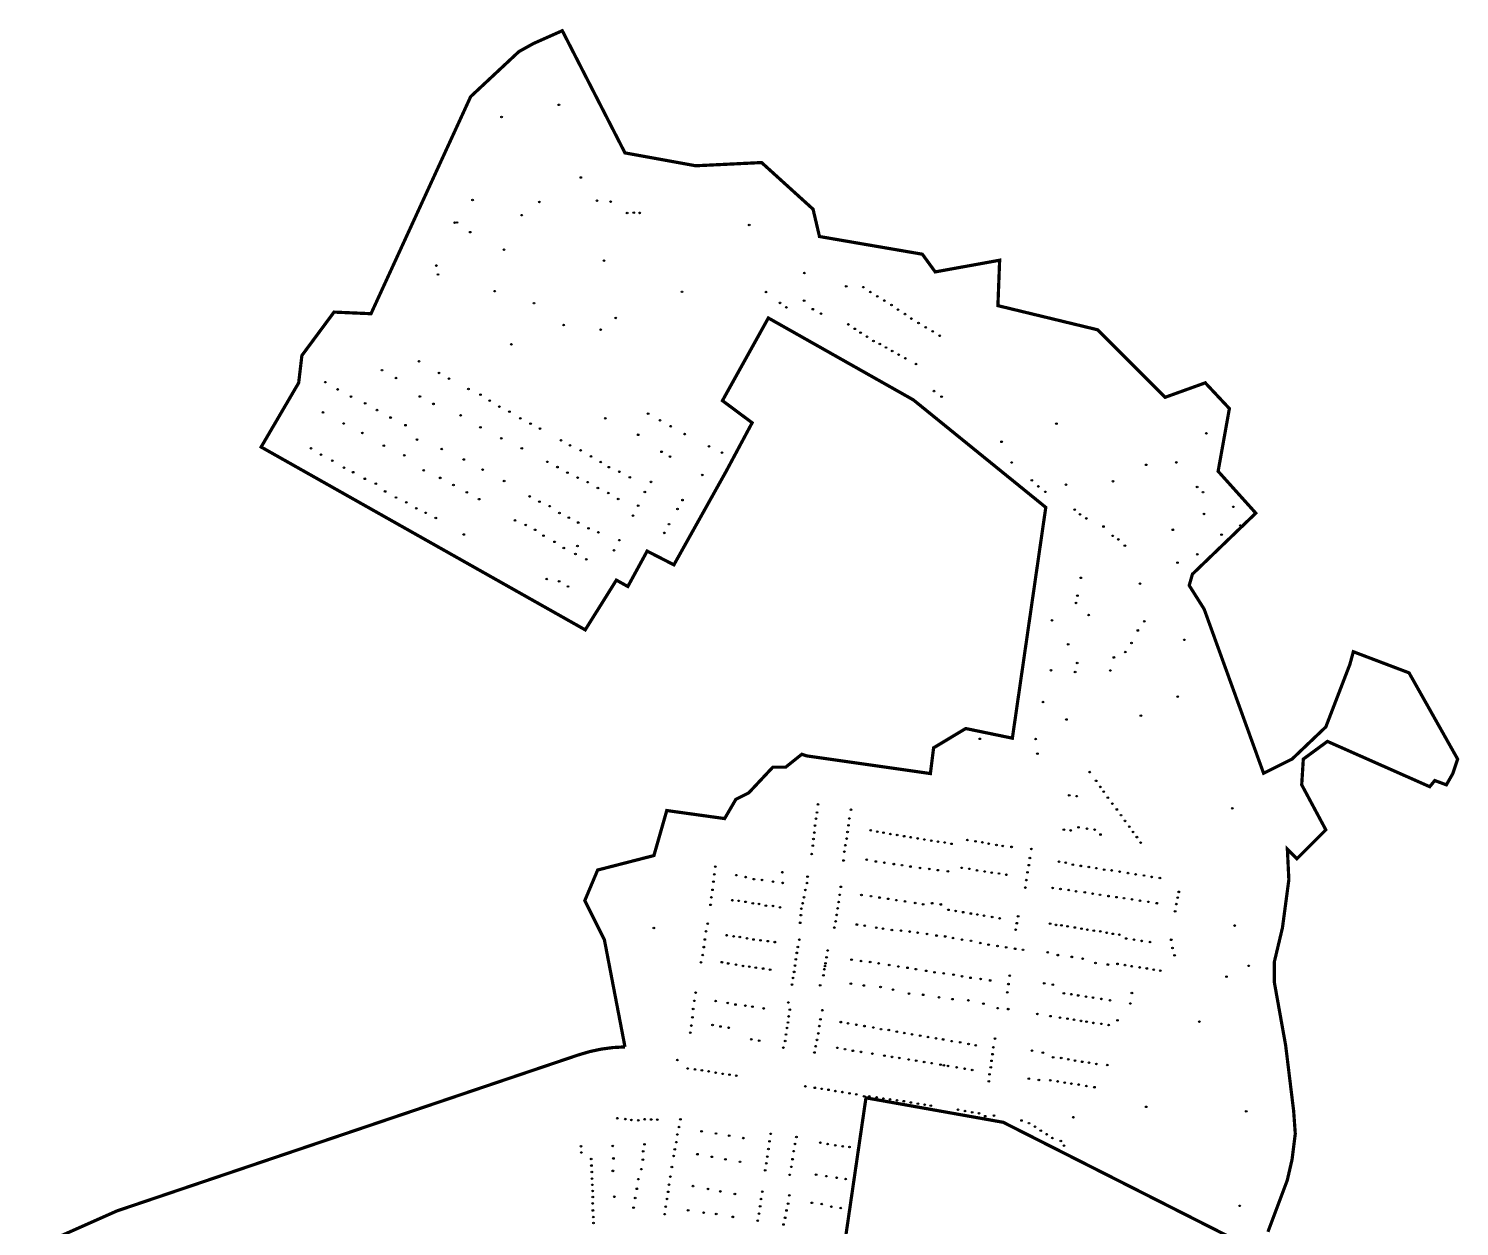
# Model space of a CAD drawing. Header units: millimetres. Extents: x 186166 to 188022, y 2506050 to 2507584.
# Drawn here: x 187132 to 188022, y 2506839 to 2507584 of the extents above; entities that cross this region are included whole.
import ezdxf

# ---------------------------------------------------------------- set-up
doc = ezdxf.new("R2010")
doc.units = ezdxf.units.MM
doc.layers.add('03標範圍線', color=7, linetype='Continuous')
doc.styles.get("Standard").update_dxf_attribs({"font": 'arial.ttf'})
doc.linetypes.add('plan line supply ---- + ---- + ---- + ----', pattern='A,80,-12.5,["+",Standard,S=15,R=0,X=0,Y=-7.5],-25', length=117.5)

msp = doc.modelspace()

# ---------------------------------------------------------------- linework, layer by layer
at = {"color": 7}
for centre in [(187462.14, 2507536.36), (187426.48, 2507528.8), (187475.8, 2507491.14), (187408.43, 2507477.11), (187450.02, 2507475.98), (187485.83, 2507476.72), (187494.35, 2507476.18), (187504.59, 2507469.04), (187508.73, 2507469.3), (187512.37, 2507469.14), (187397.28, 2507463.05), (187398.73, 2507463.16), (187438.96, 2507467.72), (187580.56, 2507461.63), (187406.94, 2507457.14), (187428.01, 2507446.26), (187385.91, 2507436.4), (187490.17, 2507439.44), (187386.9, 2507430.82), (187614.86, 2507431.73), (187422.25, 2507420.46), (187538.73, 2507420.06), (187590.97, 2507419.9), (187640.9, 2507423.53), (187651.57, 2507422.96), (187655.94, 2507419.93), (187660.19, 2507417.21), (187446.72, 2507413.01), (187599.71, 2507413.18), (187603.69, 2507410.36), (187614.7, 2507414.6), (187620.12, 2507409.24), (187664.6, 2507414.64), (187669.05, 2507411.84), (187673.11, 2507409), (187465.08, 2507399.4), (187497.52, 2507403.82), (187625.18, 2507406.49), (187642.21, 2507399.77), (187677.43, 2507406.19), (187681.42, 2507403.43), (187685.89, 2507400.65), (187690.36, 2507397.99), (187488.08, 2507396.5), (187646.27, 2507397.03), (187649.81, 2507394.61), (187653.88, 2507392.11), (187657.84, 2507389.47), (187694.69, 2507395.43), (187699.06, 2507392.71), (187432.62, 2507387.35), (187661.81, 2507387.62), (187665.59, 2507385.44), (187669.49, 2507383.23), (187673.52, 2507381.01), (187352.1, 2507371.33), (187375.15, 2507376.84), (187677.72, 2507378.72), (187684.29, 2507375.11), (187316.87, 2507363.88), (187360.76, 2507366.44), (187387.6, 2507369.58), (187393.84, 2507366.06), (187324.49, 2507359.34), (187332.86, 2507354.93), (187375.67, 2507354.94), (187405.89, 2507359.61), (187413.38, 2507356.15), (187695.47, 2507358.29), (187700.21, 2507354.84), (187315.45, 2507345.03), (187341.63, 2507350.65), (187348.96, 2507346.49), (187384.1, 2507350.36), (187419.14, 2507352.37), (187425.13, 2507348.67), (187431.38, 2507345.56), (187328.25, 2507338.16), (187357.42, 2507341.87), (187366.72, 2507337.1), (187401.01, 2507343.21), (187413.34, 2507335.73), (187438.14, 2507341.35), (187444.51, 2507338.05), (187491.01, 2507341.39), (187517.66, 2507344.22), (187525.08, 2507340.19), (187531.73, 2507336.48), (187771.69, 2507338.07), (187339.88, 2507332.31), (187373.85, 2507328.18), (187426.33, 2507328.95), (187450.44, 2507335.01), (187463.46, 2507327.75), (187511.47, 2507331.15), (187540.38, 2507331.55), (187737.53, 2507326.8), (187864.93, 2507332.04), (187307.98, 2507322.77), (187314.18, 2507318.8), (187353.25, 2507324.4), (187365.95, 2507318.38), (187389.24, 2507322.27), (187439.07, 2507322.72), (187469.04, 2507324.54), (187475.69, 2507321.46), (187526.01, 2507320.58), (187563.66, 2507320.04), (187321.15, 2507315.03), (187328.43, 2507310.66), (187378.04, 2507309.07), (187402.99, 2507315.78), (187414.69, 2507309.46), (187454.94, 2507314.33), (187461.25, 2507311.04), (187482.12, 2507317.66), (187488.17, 2507314.2), (187493.23, 2507311), (187531.21, 2507317.61), (187743.77, 2507313.9), (187827.53, 2507312.44), (187846.22, 2507313.94), (187334.14, 2507307.86), (187341.43, 2507303.78), (187348.25, 2507300.74), (187388.3, 2507304.33), (187428.06, 2507302.4), (187467.46, 2507307.56), (187473.79, 2507304.51), (187480.1, 2507301.68), (187499.72, 2507308.12), (187506.28, 2507304.65), (187519.47, 2507301.86), (187551.34, 2507306.19), (187756.37, 2507302.79), (187777.61, 2507300.1), (187806.85, 2507302.27), (187354.03, 2507295.91), (187360.87, 2507292.13), (187396.56, 2507299.89), (187404.87, 2507295.33), (187412.53, 2507291.09), (187444.02, 2507292.78), (187486.41, 2507298.01), (187492.9, 2507294.91), (187499.01, 2507291.24), (187515.6, 2507295.5), (187760.47, 2507299.02), (187764.79, 2507295.68), (187859.2, 2507298.68), (187862.87, 2507295.46), (187367.21, 2507289.08), (187373.42, 2507285.41), (187379.26, 2507282.59), (187450.05, 2507289.59), (187456.36, 2507286.76), (187462.5, 2507282.49), (187511.46, 2507287.05), (187535.93, 2507284.94), (187539.06, 2507290.52), (187783.03, 2507284.58), (187881.76, 2507286.34), (187385.56, 2507279.39), (187434.84, 2507277.87), (187441.53, 2507275.04), (187468.33, 2507279.57), (187474.17, 2507276.56), (187508.25, 2507280.89), (187530.59, 2507275.54), (187786.37, 2507281.66), (187790.23, 2507279.12), (187800.95, 2507274.07), (187863.43, 2507281.9), (187886.07, 2507274.74), (187402.99, 2507269.14), (187447.36, 2507272.03), (187452.57, 2507268.44), (187459.44, 2507264.58), (187480.56, 2507272.99), (187486.69, 2507270.44), (187499.7, 2507265.59), (187527.71, 2507270.13), (187806.63, 2507268.3), (187810.17, 2507266.05), (187844.07, 2507272.06), (187874.39, 2507269.05), (187465.19, 2507260.7), (187472.44, 2507257.04), (187473.7, 2507261.97), (187496.49, 2507259.34), (187814.25, 2507262.2), (187859.31, 2507256.82), (187479.18, 2507253.72), (187846.97, 2507251.55), (187454.55, 2507241.42), (187462.28, 2507240), (187786.81, 2507242.16), (187823.61, 2507238.55), (187467.84, 2507236.8), (187784.75, 2507231.05), (187783.86, 2507226.56), (187768.92, 2507215.7), (187791.71, 2507219.02), (187826.34, 2507215.14), (187822.32, 2507209.44), (187851.24, 2507203.6), (187814.48, 2507195.99), (187818.38, 2507201.67), (187768.28, 2507184.72), (187784.55, 2507189.21), (187805.18, 2507184.56), (187807.4, 2507192.67), (187783.29, 2507183.55), (187847.11, 2507168.28), (187763.29, 2507164.9), (187777.9, 2507154.08), (187824.2, 2507156.4), (187724.03, 2507142.04), (187758.7, 2507141.9), (187759.85, 2507132.84), (187792.36, 2507121.34), (187796.36, 2507115.94), (187779.63, 2507106.93), (187784.25, 2507106.39), (187798.96, 2507112.15), (187801.09, 2507109.22), (187803.63, 2507105.49), (187622.71, 2507096.22), (187623.38, 2507101.23), (187643.85, 2507097.93), (187806.49, 2507101.76), (187809.25, 2507098.12), (187881.04, 2507098.83), (187621.51, 2507088.11), (187622.05, 2507092.38), (187642.32, 2507088.3), (187642.85, 2507092.51), (187785.38, 2507087.02), (187811.83, 2507094.56), (187814.3, 2507091.01), (187816.98, 2507087.37), (187620.51, 2507079.76), (187621.04, 2507083.76), (187641.12, 2507080.02), (187641.72, 2507084.16), (187656.14, 2507085.14), (187660.24, 2507084.27), (187664.09, 2507083.65), (187668.38, 2507082.84), (187672.6, 2507082.28), (187676.92, 2507081.47), (187681.02, 2507080.85), (187685.37, 2507080.1), (187689.53, 2507079.42), (187693.81, 2507078.68), (187697.98, 2507078.05), (187702.14, 2507077.56), (187716.27, 2507079.1), (187721.31, 2507078.29), (187725.59, 2507077.67), (187776.31, 2507085.61), (187780.57, 2507085.06), (187790.73, 2507086.15), (187795.42, 2507085.61), (187799.08, 2507082.51), (187819.35, 2507084.14), (187821.71, 2507080.92), (187824.07, 2507077.49), (187619.38, 2507070.4), (187620.11, 2507075.62), (187639.78, 2507071.93), (187640.31, 2507075.88), (187706.36, 2507076.75), (187729.5, 2507076.8), (187734.36, 2507076.05), (187738.27, 2507075.4), (187743.75, 2507074.84), (187756.06, 2507073.53), (187559.41, 2507062.55), (187639.24, 2507066.39), (187653.66, 2507066.89), (187659.33, 2507065.76), (187664.61, 2507065), (187670.53, 2507064.12), (187675.57, 2507063.49), (187680.86, 2507062.61), (187686.77, 2507061.73), (187692.56, 2507061.1), (187697.85, 2507060.35), (187704.15, 2507059.59), (187712.75, 2507061.82), (187717.53, 2507061.19), (187722.31, 2507060.18), (187754.5, 2507063.48), (187755.16, 2507067.93), (187773.28, 2507065.64), (187777.46, 2507065), (187781.88, 2507063.82), (187786.85, 2507063.03), (187791.82, 2507062.32), (187796.48, 2507061.61), (187801.35, 2507060.7), (187806.03, 2507060.19), (187558.3, 2507053.2), (187558.81, 2507057.74), (187572.48, 2507057.25), (187578.31, 2507056.05), (187583.46, 2507054.76), (187588.52, 2507054.25), (187595.3, 2507053.22), (187601.16, 2507059.09), (187601.3, 2507052.45), (187616.44, 2507052.36), (187616.84, 2507056.32), (187726.97, 2507059.55), (187731.42, 2507058.84), (187735.92, 2507058.28), (187740.54, 2507057.49), (187752.93, 2507054.17), (187753.67, 2507059.03), (187811, 2507059.48), (187816.21, 2507058.54), (187820.94, 2507057.75), (187826.17, 2507057.04), (187830.9, 2507056.18), (187836.03, 2507055.47), (187557.01, 2507043.43), (187557.69, 2507048.14), (187614.63, 2507043.54), (187615.48, 2507048.05), (187636.85, 2507045.01), (187637.53, 2507050.01), (187650.37, 2507044.97), (187656.35, 2507044.19), (187661.62, 2507043.33), (187667.02, 2507042.55), (187752.35, 2507049.55), (187769.27, 2507049.32), (187774.16, 2507048.61), (187779.29, 2507047.98), (187783.87, 2507047.22), (187789.3, 2507046.6), (187794.19, 2507045.71), (187798.77, 2507045.02), (187804.05, 2507044.23), (187809.05, 2507043.57), (187813.7, 2507042.94), (187818.74, 2507042.19), (187847.11, 2507043.3), (187847.79, 2507046.85), (187556.49, 2507038.8), (187570.08, 2507041.68), (187574.03, 2507041.28), (187578.26, 2507040.67), (187582.77, 2507039.79), (187586.63, 2507039.36), (187590.92, 2507038.33), (187595.3, 2507038.08), (187599.67, 2507037.22), (187613.03, 2507036.39), (187613.76, 2507039.8), (187635.54, 2507036.59), (187636.16, 2507040.56), (187672.08, 2507041.72), (187677.51, 2507040.9), (187683.8, 2507039.97), (187688.73, 2507039.11), (187694.33, 2507039.81), (187699.72, 2507039.03), (187704.5, 2507035.7), (187708.97, 2507035), (187713.66, 2507034.22), (187718.42, 2507033.38), (187823.65, 2507041.31), (187828.81, 2507040.68), (187834.1, 2507039.8), (187845.51, 2507034.74), (187846.23, 2507039.26), (187521.2, 2507024.37), (187554.75, 2507027.09), (187612.23, 2507027.64), (187612.69, 2507032.39), (187633.49, 2507024.67), (187634.31, 2507028.5), (187634.99, 2507032.55), (187647.53, 2507026.53), (187652.43, 2507025.81), (187659.58, 2507024.57), (187663.78, 2507024.02), (187722.51, 2507032.78), (187726.62, 2507032.03), (187731.66, 2507031.25), (187736.31, 2507030.39), (187747.01, 2507027.38), (187747.83, 2507031.63), (187767.75, 2507027.09), (187771.4, 2507026.33), (187774.8, 2507026.08), (187778.58, 2507025.45), (187783.11, 2507024.7), (187882.49, 2507025.91), (187552.95, 2507017.23), (187553.68, 2507022.33), (187566.47, 2507019.9), (187570.85, 2507019.21), (187574.71, 2507018.79), (187579.17, 2507018.01), (187583.2, 2507017.24), (187587.58, 2507016.73), (187592.12, 2507016.21), (187596.5, 2507015.61), (187611.75, 2507017.08), (187669.29, 2507023.15), (187674.97, 2507022.79), (187680.32, 2507022.19), (187685.33, 2507021.45), (187691.15, 2507020.7), (187697.1, 2507019.7), (187702.48, 2507019.15), (187707.3, 2507018.15), (187712.98, 2507017.15), (187718.46, 2507016.42), (187746.3, 2507023.34), (187787.26, 2507023.94), (187790.92, 2507023.31), (187794.9, 2507022.75), (187798.92, 2507022.28), (187802.95, 2507021.41), (187806.74, 2507020.78), (187810.84, 2507020.23), (187815.09, 2507017.88), (187819.89, 2507017.15), (187824.69, 2507016.39), (187829.9, 2507015.65), (187843.08, 2507017.07), (187551.61, 2507007.58), (187552.33, 2507012.51), (187610.15, 2507008.93), (187610.81, 2507012.53), (187628.66, 2507006.19), (187629.33, 2507010.4), (187724.31, 2507015.01), (187729.44, 2507014.08), (187735, 2507013.21), (187740.4, 2507012.39), (187745.96, 2507011.47), (187750.82, 2507010.81), (187766.26, 2507009.28), (187772.51, 2507007.52), (187781.21, 2507006.44), (187843.88, 2507011.99), (187845.15, 2507007.39), (187550.56, 2507003.01), (187563.54, 2507003.11), (187567.48, 2507002.34), (187572.29, 2507001.6), (187576.66, 2507000.8), (187580.61, 2507000.37), (187584.64, 2506999.77), (187589.19, 2506999.17), (187593.56, 2506998.48), (187609.01, 2507001.04), (187609.54, 2507004.85), (187627.32, 2506998.77), (187627.69, 2507000.74), (187627.99, 2507002.45), (187644.2, 2507004.73), (187650.12, 2507003.86), (187655.75, 2507003.19), (187661.07, 2507002.37), (187667.62, 2507001.42), (187673.35, 2507000.46), (187679.01, 2506999.66), (187684.23, 2506998.8), (187690.62, 2506997.74), (187787.93, 2507005.32), (187795.99, 2507002.58), (187803.67, 2507001.66), (187809.67, 2507002.08), (187814.35, 2507001.32), (187818.52, 2507000.62), (187823.39, 2506999.87), (187827.87, 2506999.23), (187832.17, 2506998.48), (187836.28, 2506997.84), (187891.32, 2507000.86), (187607.21, 2506989.22), (187607.81, 2506993.3), (187608.48, 2506997.1), (187624.67, 2506988.74), (187626.72, 2506994.9), (187643.79, 2506989.83), (187651.82, 2506988.65), (187695.8, 2506996.88), (187701.56, 2506996.17), (187707.67, 2506995.32), (187712.93, 2506994.4), (187718.2, 2506993.43), (187724.51, 2506992.7), (187730.44, 2506991.77), (187741.81, 2506989.5), (187742.59, 2506994.75), (187764.06, 2506990.02), (187769.42, 2506989.21), (187877.48, 2506994.16), (187547.21, 2506984.22), (187662.26, 2506987.72), (187670.05, 2506986.06), (187679.98, 2506983.64), (187688.76, 2506982.87), (187698.62, 2506981.29), (187706.97, 2506980.12), (187741.1, 2506984.38), (187776.3, 2506983.74), (187780.91, 2506983.21), (187785.21, 2506982.45), (187790.04, 2506981.73), (187794.36, 2506981.13), (187799.64, 2506980.31), (187818.6, 2506983.91), (187545.66, 2506974.02), (187546.35, 2506979.08), (187559.63, 2506978.94), (187567.2, 2506977.81), (187572, 2506976.79), (187578.16, 2506976.12), (187582.56, 2506975.49), (187589.57, 2506974.37), (187604.93, 2506978.07), (187605.8, 2506973.66), (187626.03, 2506973.27), (187716.91, 2506979.37), (187726.26, 2506977.29), (187735.15, 2506974.52), (187741.67, 2506973.94), (187759.83, 2506970.93), (187805.04, 2506979.41), (187817.64, 2506977.45), (187544.55, 2506963.73), (187545.23, 2506968.79), (187557.74, 2506964.09), (187562.7, 2506963.13), (187567.76, 2506962.33), (187604.1, 2506962.25), (187604.66, 2506965.62), (187605.07, 2506969.39), (187624.16, 2506963.37), (187624.87, 2506967.56), (187637.54, 2506965.85), (187642.05, 2506965.12), (187647.17, 2506964.2), (187652.24, 2506963.37), (187657.72, 2506962.52), (187767.96, 2506969.58), (187773.94, 2506968.68), (187778.55, 2506967.97), (187782.64, 2506967.3), (187786.9, 2506966.63), (187790.41, 2506966.13), (187794.67, 2506965.38), (187799.59, 2506964.8), (187804.14, 2506964.04), (187809.67, 2506966.96), (187860.6, 2506966.15), (187543.86, 2506959.27), (187581.85, 2506955.19), (187586.74, 2506954.36), (187602.9, 2506954.13), (187603.43, 2506958.17), (187622.73, 2506954.81), (187623.53, 2506958.82), (187662.57, 2506961.48), (187667.37, 2506960.9), (187672.36, 2506959.98), (187677.04, 2506959.09), (187681.87, 2506958.24), (187686.93, 2506957.44), (187691.71, 2506956.58), (187696.7, 2506955.78), (187701.17, 2506955.08), (187706.5, 2506954.03), (187711.78, 2506953.31), (187733.47, 2506955.64), (187601.79, 2506949.99), (187621.12, 2506946.96), (187621.93, 2506950.88), (187635.42, 2506949.87), (187640.18, 2506949.03), (187645.03, 2506948.03), (187650.04, 2506947.36), (187657.19, 2506946.26), (187664.69, 2506944.98), (187669.41, 2506944.24), (187716.99, 2506952.3), (187721.48, 2506951.43), (187731.93, 2506945.89), (187732.45, 2506950.21), (187756.49, 2506948.15), (187763.25, 2506946.89), (187769.61, 2506943.93), (187535.87, 2506942.24), (187542.27, 2506937.02), (187546.83, 2506936.43), (187551.09, 2506935.92), (187555.29, 2506935.25), (187673.92, 2506943.6), (187679.8, 2506942.61), (187684.43, 2506941.88), (187689.36, 2506941.05), (187694.05, 2506940.34), (187699.54, 2506939.42), (187701.61, 2506938.97), (187704.21, 2506938.59), (187709.55, 2506937.75), (187714.56, 2506936.84), (187719.24, 2506936.09), (187730.83, 2506937.75), (187731.27, 2506941.78), (187774.64, 2506943.55), (187779.04, 2506942.72), (187783.27, 2506941.96), (187787.72, 2506941.2), (187791.91, 2506940.61), (187796.54, 2506939.82), (187803.29, 2506939.16), (187559.62, 2506934.37), (187564.04, 2506933.71), (187568.3, 2506933.12), (187572.5, 2506932.53), (187729.63, 2506929.05), (187730.03, 2506933.42), (187754.5, 2506930.71), (187760.76, 2506929.87), (187767.87, 2506929.71), (187772.43, 2506928.95), (187776.8, 2506928.22), (187780.97, 2506927.62), (187785.56, 2506927.04), (187790.32, 2506926.12), (187615.51, 2506925.88), (187621.36, 2506925.01), (187625.57, 2506924.38), (187629.87, 2506923.77), (187634.13, 2506922.94), (187638.5, 2506922.33), (187642.92, 2506921.54), (187647.13, 2506920.9), (187652.03, 2506919.74), (187655.22, 2506919.63), (187659.79, 2506919.03), (187663.97, 2506918.37), (187668.09, 2506917.81), (187672.5, 2506917.26), (187795.33, 2506925.37), (187676.7, 2506916.67), (187681.07, 2506915.88), (187685.47, 2506915.16), (187689.68, 2506914.52), (187693.5, 2506913.84), (187710.48, 2506911.35), (187714.75, 2506910.53), (187719.25, 2506909.78), (187723.5, 2506909.2), (187827.49, 2506913.18), (187889.74, 2506910.4), (187498.47, 2506906.09), (187503.46, 2506905.53), (187507.27, 2506905.03), (187511.54, 2506904.79), (187515.53, 2506905.47), (187519.59, 2506905.29), (187523.34, 2506905.23), (187536.9, 2506900.59), (187537.77, 2506905.39), (187727.32, 2506907.33), (187732.89, 2506907.76), (187749.93, 2506904.68), (187754.65, 2506903), (187758.35, 2506900.8), (187782.21, 2506906.72), (187535.15, 2506891.21), (187535.85, 2506895.98), (187550.9, 2506897.91), (187559.85, 2506896.59), (187568.09, 2506895.28), (187576.83, 2506893.72), (187593.15, 2506891.77), (187593.84, 2506896.38), (187609.94, 2506894.39), (187624.84, 2506890.84), (187761.93, 2506898.41), (187765.57, 2506896.15), (187769.13, 2506893.78), (187774.42, 2506891.88), (187475.88, 2506888.69), (187476.11, 2506884.76), (187495.61, 2506888.87), (187514.58, 2506885.46), (187515.39, 2506889.89), (187533.54, 2506882.62), (187534.25, 2506886.78), (187548.34, 2506883.7), (187557.27, 2506882.08), (187591.78, 2506882.22), (187592.52, 2506886.9), (187608.25, 2506885.59), (187609, 2506890.08), (187629.34, 2506890.02), (187634.08, 2506889.28), (187638.7, 2506888.65), (187642.95, 2506888.15), (187776.39, 2506889.07), (187482.24, 2506880.7), (187482.41, 2506876.66), (187495.74, 2506873.35), (187496.08, 2506881.07), (187513.4, 2506874.42), (187514.4, 2506880.35), (187532.44, 2506875.72), (187565.76, 2506880.58), (187574.81, 2506878.96), (187590.46, 2506873.68), (187591.15, 2506878.04), (187606.76, 2506875.86), (187607.51, 2506880.6), (187482.64, 2506872.64), (187482.76, 2506868.53), (187482.93, 2506864.66), (187511.59, 2506868.2), (187530.63, 2506864.72), (187531.53, 2506869.75), (187545.6, 2506863.86), (187605.7, 2506870.87), (187622.17, 2506870.94), (187628.58, 2506870.04), (187634.92, 2506869.05), (187640.51, 2506868.23), (187483.1, 2506860.83), (187483.22, 2506857.08), (187496.59, 2506857.24), (187509.59, 2506856.47), (187510.65, 2506862.21), (187529.42, 2506855.87), (187530.13, 2506860.3), (187554.9, 2506862.11), (187562.58, 2506860.55), (187571.63, 2506858.99), (187587.83, 2506855.84), (187588.65, 2506860.4), (187605.5, 2506858.09), (187483.17, 2506853.09), (187483.29, 2506848.72), (187508.59, 2506850.42), (187527.91, 2506846.41), (187528.61, 2506851.04), (187542.53, 2506848.79), (187552.16, 2506847.34), (187560.02, 2506846.53), (187586.58, 2506846.78), (187587.33, 2506851.23), (187603.75, 2506848.73), (187604.75, 2506852.91), (187625.66, 2506852.7), (187631.68, 2506851.06), (187637.5, 2506850.24), (187885.66, 2506851.61), (187483.52, 2506844.62), (187483.69, 2506840.97), (187570.32, 2506844.72), (187585.83, 2506842.35), (187601.88, 2506839.98), (187602.88, 2506844.18)]:
    msp.add_circle(centre, 0.5, dxfattribs=at)
at = {"color": 30}
for centre in [(187555.52, 2507323.91), (187555.52, 2507323.91), (187778.98, 2507200.76), (187778.98, 2507200.76), (187619.54, 2506853.48), (187619.54, 2506853.48)]:
    msp.add_circle(centre, 0.5, dxfattribs=at)
at = {"layer": '03標範圍線', "color": 1, "linetype": 'plan line supply ---- + ---- + ---- + ----', "ltscale": 1.2, "const_width": 2}
msp.add_lwpolyline([(187133.26, 2506824.45), (187187.26, 2506848.45), (187474.26, 2506945.45, -0.077751), (187503.26, 2506950.45), (187490.46, 2507017.05), (187478.26, 2507041.45), (187486.26, 2507060.45), (187521.26, 2507069.45), (187529.26, 2507097.45), (187565.26, 2507092.45), (187572.26, 2507104.45), (187580.26, 2507108.45), (187595.26, 2507124.45), (187603.26, 2507124.45), (187613.26, 2507132.45), (187616.26, 2507131.45), (187693.26, 2507120.45), (187695.26, 2507136.45), (187715.26, 2507148.45), (187744.26, 2507142.45), (187765.04, 2507286), (187682.65, 2507352.85), (187592.45, 2507403.78), (187563.89, 2507352.37), (187582.36, 2507338.62), (187566.14, 2507308.32), (187533.7, 2507250.27), (187517.04, 2507258.8), (187505.04, 2507236.8), (187497.89, 2507240.74), (187478.54, 2507209.82), (187276.91, 2507323.53), (187300.26, 2507363.45), (187302.26, 2507380.45), (187322.26, 2507407.45), (187345.26, 2507406.45), (187407.26, 2507541.45), (187437.26, 2507569.45), (187446.26, 2507574.45), (187464.26, 2507582.45), (187503.26, 2507506.45), (187547.26, 2507498.45), (187588.26, 2507500.45), (187620.26, 2507471.45), (187624.26, 2507454.45), (187688.26, 2507443.45), (187696.26, 2507432.45), (187736.34, 2507439.71), (187735.26, 2507411.45), (187797.26, 2507396.45), (187839.26, 2507354.45), (187864.26, 2507363.45), (187879.26, 2507347.45), (187872.26, 2507308.45), (187895.69, 2507282.42), (187856.26, 2507244.45), (187854.26, 2507237.45), (187863.56, 2507222.73), (187900.55, 2507120.6), (187918.26, 2507129.45), (187939.26, 2507149.45), (187954.26, 2507188.45), (187956.38, 2507196.22), (187991.04, 2507183.08), (188021.26, 2507129.45), (188018.26, 2507120.45), (188014.26, 2507113.45), (188007.02, 2507116.09), (188003.9, 2507112.28), (187940.26, 2507140.45), (187925.26, 2507129.45), (187924.26, 2507113.45), (187939.26, 2507085.45), (187921.26, 2507067.45), (187915.34, 2507073.37), (187916.26, 2507054.45), (187912.26, 2507024.45), (187907.26, 2507003.45), (187907.26, 2506990.45), (187914.26, 2506951.45), (187919.26, 2506910.45), (187920.26, 2506896.45), (187918.26, 2506880.45), (187915.26, 2506867.45), (187903.26, 2506835.45)], format="xyb", dxfattribs=at)
msp.add_lwpolyline([(187898.45, 2506822.62), (187738.57, 2506903.55), (187653.17, 2506918.78), (187623, 2506712.19)], dxfattribs=at)

doc.saveas('drawing.dxf')
